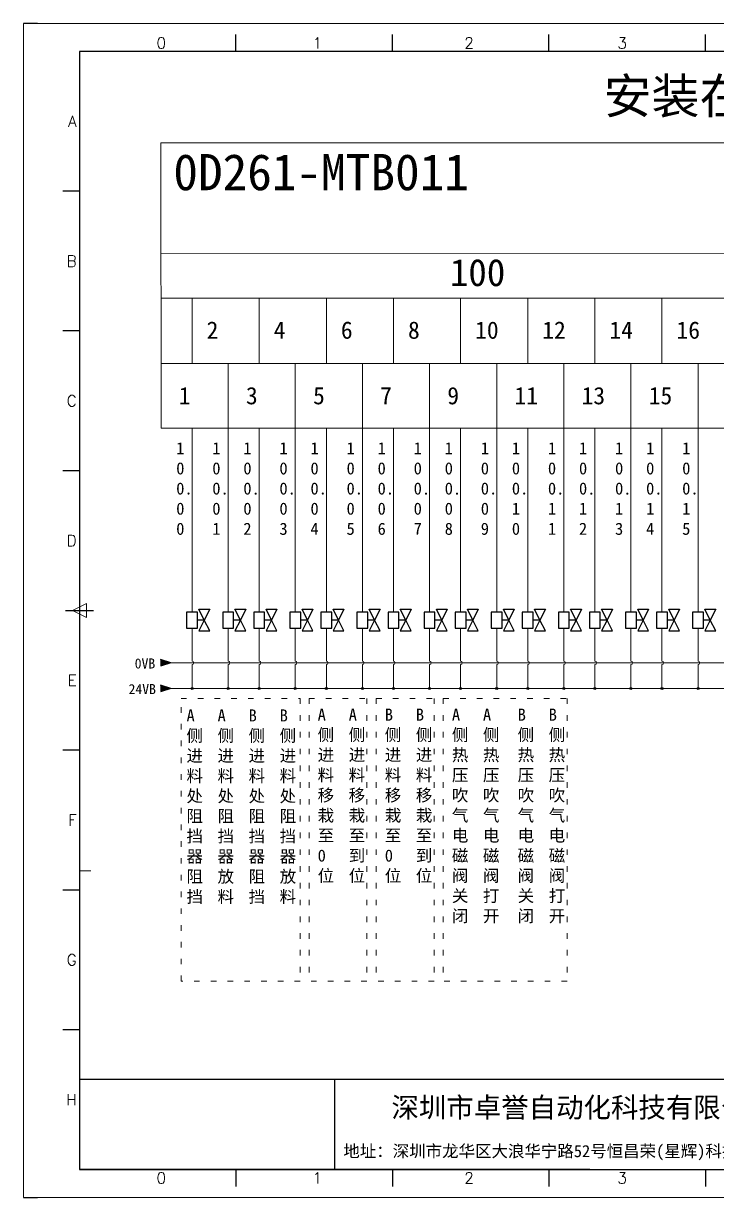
# Model space of a CAD drawing. Extents: x 35123 to 43919, y -4314 to -326.
# Drawn here: x 35597.2 to 35721.2, y -4313.9 to -4103.9 of the extents above; entities that cross this region are included whole.
import ezdxf
from ezdxf.enums import TextEntityAlignment as Align

# ---------------------------------------------------------------- set-up
doc = ezdxf.new("R2010")
doc.units = 0
doc.header["$MEASUREMENT"] = 0
doc.linetypes.add('2', pattern=[15, 1, -2, 1, -2, 1, -2, 1, -2, 1, -2])
for name, color, linetype in [('AE_BOR', 1, 'Continuous'), ('SYMS', 7, 'Continuous'), ('细实线层', 7, 'Continuous')]:
    doc.layers.add(name, color=color, linetype=linetype)
doc.styles.add('WD', font='romans.shx', dxfattribs={"bigfont": 'gbcbig.shx'})

# ---------------------------------------------------------------- blocks, each defined once
blk = doc.blocks.new('gb_a2_a')
for p, q in [((584, 410), (25, 410)), ((25, 410), (25, 10)), ((25, 10), (584, 10))]:
    blk.add_line(p, q)
at = {"lineweight": 9, "ltscale": 0.1}
blk.add_line((25, 116.86), (29, 116.86), dxfattribs=at)
at = {"layer": 'AE_BOR', "lineweight": 30}
for p, q in [((10, 420), (4.93, 420)), ((4.93, 0), (10, 0))]:
    blk.add_line(p, q, dxfattribs=at)
at = {"layer": 'AE_BOR', "color": 1, "lineweight": 15}
for p, q in [((4.93, 420), (598.93, 420)), ((4.93, 0), (4.93, 420)), ((22.5, 210), (27.5, 212.5)), ((27.5, 207.5), (22.5, 210)), ((27.5, 212.5), (27.5, 207.5)), ((598.93, 0), (4.93, 0))]:
    blk.add_line(p, q, dxfattribs=at)
at = {"layer": 'AE_BOR'}
for p, q in [((81, 410), (81, 416)), ((137, 410), (137, 416)), ((193, 410), (193, 416)), ((249, 410), (249, 416)), ((25, 360), (19, 360)), ((25, 310), (19, 310)), ((25, 260), (19, 260)), ((25, 160), (19, 160)), ((25, 110), (19, 110)), ((25, 60), (19, 60)), ((81, 10), (81, 4)), ((137, 10), (137, 4)), ((193, 10), (193, 4)), ((249, 10), (249, 4))]:
    blk.add_line(p, q, dxfattribs=at)
at = {"layer": 'AE_BOR', "color": 2, "lineweight": 30}
blk.add_line((20, 210), (30, 210), dxfattribs=at)
at = {"layer": 'AE_BOR', "style": 'WD'}
for s, p in [('0', (54.27, 411)), ('1', (110.12, 411)), ('2', (164.42, 411)), ('3', (219.22, 411)), ('0', (54.27, 5)), ('1', (110.12, 5)), ('2', (164.42, 5)), ('3', (219.22, 5))]:
    blk.add_text(s, height=4, dxfattribs=at).set_placement(p, align=Align.CENTER)
for s, p in [('A', (24, 385)), ('B', (24, 335)), ('C', (24, 285)), ('D', (24, 235)), ('E', (24, 185)), ('F', (24, 135)), ('G', (24, 85)), ('H', (24, 35))]:
    blk.add_text(s, height=4, dxfattribs=at).set_placement(p, align=Align.MIDDLE_RIGHT)
blk = doc.blocks.new('WDDOT')
blk.add_hatch(color=256).paths.add_polyline_path([(0.5, 0, 1), (-0.5, 0, 1)])
blk.add_circle((0, 0), 0.5)

msp = doc.modelspace()

# ---------------------------------------------------------------- hatches: boundary and pattern name
for points in [[(35623.557, -4218.226), (35621.694, -4218.823), (35621.694, -4217.629)], [(35623.557, -4222.809), (35621.694, -4223.406), (35621.694, -4222.213)]]:
    msp.add_hatch(color=256).paths.add_polyline_path(points)
h = msp.add_hatch(color=256)
edge = h.paths.add_edge_path()
edge.add_arc((35627.374, -4222.818), 0.177, 0, 360)
h = msp.add_hatch(color=256)
edge = h.paths.add_edge_path()
edge.add_arc((35633.831, -4222.818), 0.177, 0, 360)
h = msp.add_hatch(color=256)
edge = h.paths.add_edge_path()
edge.add_arc((35639.388, -4222.818), 0.177, 0, 360)
h = msp.add_hatch(color=256)
edge = h.paths.add_edge_path()
edge.add_arc((35645.844, -4222.818), 0.177, 0, 360)
h = msp.add_hatch(color=256)
edge = h.paths.add_edge_path()
edge.add_arc((35651.401, -4222.818), 0.177, 0, 360)
h = msp.add_hatch(color=256)
edge = h.paths.add_edge_path()
edge.add_arc((35657.857, -4222.818), 0.177, 0, 360)
h = msp.add_hatch(color=256)
edge = h.paths.add_edge_path()
edge.add_arc((35663.414, -4222.818), 0.177, 0, 360)
h = msp.add_hatch(color=256)
edge = h.paths.add_edge_path()
edge.add_arc((35669.871, -4222.818), 0.177, 0, 360)
h = msp.add_hatch(color=256)
edge = h.paths.add_edge_path()
edge.add_arc((35675.427, -4222.818), 0.177, 0, 360)
h = msp.add_hatch(color=256)
edge = h.paths.add_edge_path()
edge.add_arc((35681.884, -4222.818), 0.177, 0, 360)
h = msp.add_hatch(color=256)
edge = h.paths.add_edge_path()
edge.add_arc((35687.44, -4222.818), 0.177, 0, 360)
h = msp.add_hatch(color=256)
edge = h.paths.add_edge_path()
edge.add_arc((35693.897, -4222.818), 0.177, 0, 360)
h = msp.add_hatch(color=256)
edge = h.paths.add_edge_path()
edge.add_arc((35699.454, -4222.818), 0.177, 0, 360)
h = msp.add_hatch(color=256)
edge = h.paths.add_edge_path()
edge.add_arc((35705.91, -4222.818), 0.177, 0, 360)
h = msp.add_hatch(color=256)
edge = h.paths.add_edge_path()
edge.add_arc((35711.467, -4222.818), 0.177, 0, 360)
h = msp.add_hatch(color=256)
edge = h.paths.add_edge_path()
edge.add_arc((35717.923, -4222.818), 0.177, 0, 360)

# ---------------------------------------------------------------- linework, layer by layer
at = {"lineweight": 0}
for p, q in [((35875.58, -4125.222), (35621.807, -4125.204)), ((35621.818, -4176.245), (35621.807, -4125.204)), ((35747.506, -4153.005), (35621.805, -4153.005)), ((35627.374, -4164.686), (35627.374, -4153.005)), ((35639.388, -4164.686), (35639.388, -4153.005)), ((35651.401, -4164.686), (35651.401, -4153.005)), ((35663.414, -4164.686), (35663.414, -4153.005)), ((35675.427, -4164.686), (35675.427, -4153.005)), ((35687.44, -4164.686), (35687.44, -4153.005)), ((35699.454, -4164.686), (35699.454, -4153.005)), ((35711.467, -4164.686), (35711.467, -4153.005)), ((35621.818, -4164.686), (35747.506, -4164.686)), ((35621.818, -4164.686), (35627.374, -4164.686)), ((35633.831, -4176.245), (35633.831, -4164.686)), ((35645.844, -4176.245), (35645.844, -4164.686)), ((35657.857, -4176.245), (35657.857, -4164.686)), ((35669.871, -4176.245), (35669.871, -4164.686)), ((35681.884, -4176.245), (35681.884, -4164.686)), ((35693.897, -4176.245), (35693.897, -4164.686)), ((35705.91, -4176.245), (35705.91, -4164.686)), ((35717.923, -4176.245), (35717.923, -4164.686)), ((35621.818, -4176.245), (35747.506, -4176.245)), ((35627.374, -4176.245), (35627.374, -4209.16)), ((35627.374, -4209.16), (35627.374, -4176.245)), ((35633.831, -4176.245), (35633.831, -4209.16)), ((35633.831, -4176.245), (35633.831, -4209.16)), ((35639.388, -4176.245), (35639.388, -4209.16)), ((35639.388, -4176.245), (35639.388, -4209.16)), ((35645.844, -4176.245), (35645.844, -4209.16)), ((35645.844, -4176.245), (35645.844, -4209.16)), ((35651.401, -4176.245), (35651.401, -4209.16)), ((35651.401, -4176.245), (35651.401, -4209.16)), ((35657.857, -4176.245), (35657.857, -4209.16)), ((35657.857, -4176.245), (35657.857, -4209.16)), ((35663.414, -4176.245), (35663.414, -4209.16)), ((35663.414, -4176.245), (35663.414, -4209.16)), ((35669.871, -4176.245), (35669.871, -4209.16)), ((35669.871, -4176.245), (35669.871, -4209.16)), ((35675.427, -4176.245), (35675.427, -4209.16)), ((35675.427, -4176.245), (35675.427, -4209.16)), ((35681.884, -4176.245), (35681.884, -4209.16)), ((35681.884, -4176.245), (35681.884, -4209.16)), ((35687.44, -4176.245), (35687.44, -4209.16)), ((35687.44, -4176.245), (35687.44, -4209.16)), ((35693.897, -4176.245), (35693.897, -4209.16)), ((35693.897, -4176.245), (35693.897, -4209.16)), ((35699.454, -4176.245), (35699.454, -4209.16)), ((35699.454, -4176.245), (35699.454, -4209.16)), ((35705.91, -4176.245), (35705.91, -4209.16)), ((35705.91, -4176.245), (35705.91, -4209.16)), ((35711.467, -4176.245), (35711.467, -4209.16)), ((35711.467, -4176.245), (35711.467, -4209.16)), ((35717.923, -4176.245), (35717.923, -4209.16)), ((35717.923, -4176.245), (35717.923, -4209.16)), ((35627.374, -4212.004), (35627.374, -4217.924)), ((35633.831, -4212.004), (35633.831, -4217.924)), ((35639.388, -4212.004), (35639.388, -4217.924)), ((35645.844, -4212.004), (35645.844, -4217.924)), ((35651.401, -4212.004), (35651.401, -4217.924)), ((35657.857, -4212.004), (35657.857, -4217.924)), ((35663.414, -4212.004), (35663.414, -4217.924)), ((35669.871, -4212.004), (35669.871, -4217.924)), ((35675.427, -4212.004), (35675.427, -4217.924)), ((35681.884, -4212.004), (35681.884, -4217.924)), ((35687.44, -4212.004), (35687.44, -4217.924)), ((35693.897, -4212.004), (35693.897, -4217.924)), ((35699.454, -4212.004), (35699.454, -4217.924)), ((35705.91, -4212.004), (35705.91, -4217.924)), ((35711.467, -4212.004), (35711.467, -4217.924)), ((35717.923, -4212.004), (35717.923, -4217.924)), ((35623.557, -4218.226), (35879.901, -4218.226)), ((35627.374, -4218.529), (35627.374, -4222.809)), ((35633.831, -4218.529), (35633.831, -4222.809)), ((35639.388, -4218.529), (35639.388, -4222.809)), ((35645.844, -4218.529), (35645.844, -4222.809)), ((35651.401, -4218.529), (35651.401, -4222.809)), ((35657.857, -4218.529), (35657.857, -4222.809)), ((35663.414, -4218.529), (35663.414, -4222.809)), ((35669.871, -4218.529), (35669.871, -4222.809)), ((35675.427, -4218.529), (35675.427, -4222.809)), ((35681.884, -4218.529), (35681.884, -4222.809)), ((35687.44, -4218.529), (35687.44, -4222.809)), ((35693.897, -4218.529), (35693.897, -4222.809)), ((35699.454, -4218.529), (35699.454, -4222.809)), ((35705.91, -4218.529), (35705.91, -4222.809)), ((35711.467, -4218.529), (35711.467, -4222.809)), ((35717.923, -4218.529), (35717.923, -4222.809)), ((35623.557, -4222.809), (35879.901, -4222.809))]:
    msp.add_line(p, q, dxfattribs=at)
for p, q in [((35626.402, -4209.16), (35626.402, -4212.004)), ((35628.346, -4209.16), (35626.402, -4209.16)), ((35628.346, -4212.004), (35628.346, -4209.16)), ((35629.561, -4210.582), (35628.589, -4208.638)), ((35628.589, -4208.638), (35630.533, -4208.638)), ((35630.533, -4208.638), (35629.561, -4210.582)), ((35632.859, -4209.16), (35632.859, -4212.004)), ((35634.803, -4209.16), (35632.859, -4209.16)), ((35634.803, -4212.004), (35634.803, -4209.16)), ((35636.018, -4210.582), (35635.046, -4208.638)), ((35635.046, -4208.638), (35636.99, -4208.638)), ((35636.99, -4208.638), (35636.018, -4210.582)), ((35638.416, -4209.16), (35638.416, -4212.004)), ((35640.36, -4209.16), (35638.416, -4209.16)), ((35640.36, -4212.004), (35640.36, -4209.16)), ((35641.575, -4210.582), (35640.603, -4208.638)), ((35640.603, -4208.638), (35642.547, -4208.638)), ((35642.547, -4208.638), (35641.575, -4210.582)), ((35644.872, -4209.16), (35644.872, -4212.004)), ((35646.816, -4209.16), (35644.872, -4209.16)), ((35646.816, -4212.004), (35646.816, -4209.16)), ((35648.031, -4210.582), (35647.059, -4208.638)), ((35647.059, -4208.638), (35649.003, -4208.638)), ((35649.003, -4208.638), (35648.031, -4210.582)), ((35650.429, -4209.16), (35650.429, -4212.004)), ((35652.373, -4209.16), (35650.429, -4209.16)), ((35652.373, -4212.004), (35652.373, -4209.16)), ((35653.588, -4210.582), (35652.616, -4208.638)), ((35652.616, -4208.638), (35654.56, -4208.638)), ((35654.56, -4208.638), (35653.588, -4210.582)), ((35656.885, -4209.16), (35656.885, -4212.004)), ((35658.829, -4209.16), (35656.885, -4209.16)), ((35658.829, -4212.004), (35658.829, -4209.16)), ((35660.044, -4210.582), (35659.072, -4208.638)), ((35659.072, -4208.638), (35661.016, -4208.638)), ((35661.016, -4208.638), (35660.044, -4210.582)), ((35662.442, -4209.16), (35662.442, -4212.004)), ((35664.386, -4209.16), (35662.442, -4209.16)), ((35664.386, -4212.004), (35664.386, -4209.16)), ((35665.601, -4210.582), (35664.629, -4208.638)), ((35664.629, -4208.638), (35666.573, -4208.638)), ((35666.573, -4208.638), (35665.601, -4210.582)), ((35668.899, -4209.16), (35668.899, -4212.004)), ((35670.843, -4209.16), (35668.899, -4209.16)), ((35670.843, -4212.004), (35670.843, -4209.16)), ((35672.058, -4210.582), (35671.086, -4208.638)), ((35671.086, -4208.638), (35673.03, -4208.638)), ((35673.03, -4208.638), (35672.058, -4210.582)), ((35674.455, -4209.16), (35674.455, -4212.004)), ((35676.399, -4209.16), (35674.455, -4209.16)), ((35676.399, -4212.004), (35676.399, -4209.16)), ((35677.614, -4210.582), (35676.642, -4208.638)), ((35676.642, -4208.638), (35678.586, -4208.638)), ((35678.586, -4208.638), (35677.614, -4210.582)), ((35680.912, -4209.16), (35680.912, -4212.004)), ((35682.856, -4209.16), (35680.912, -4209.16)), ((35682.856, -4212.004), (35682.856, -4209.16)), ((35684.071, -4210.582), (35683.099, -4208.638)), ((35683.099, -4208.638), (35685.043, -4208.638)), ((35685.043, -4208.638), (35684.071, -4210.582)), ((35686.468, -4209.16), (35686.468, -4212.004)), ((35688.412, -4209.16), (35686.468, -4209.16)), ((35688.412, -4212.004), (35688.412, -4209.16)), ((35689.627, -4210.582), (35688.655, -4208.638)), ((35688.655, -4208.638), (35690.599, -4208.638)), ((35690.599, -4208.638), (35689.627, -4210.582)), ((35692.925, -4209.16), (35692.925, -4212.004)), ((35694.869, -4209.16), (35692.925, -4209.16)), ((35694.869, -4212.004), (35694.869, -4209.16)), ((35696.084, -4210.582), (35695.112, -4208.638)), ((35695.112, -4208.638), (35697.056, -4208.638)), ((35697.056, -4208.638), (35696.084, -4210.582)), ((35698.482, -4209.16), (35698.482, -4212.004)), ((35700.426, -4209.16), (35698.482, -4209.16)), ((35700.426, -4212.004), (35700.426, -4209.16)), ((35701.641, -4210.582), (35700.669, -4208.638)), ((35700.669, -4208.638), (35702.613, -4208.638)), ((35702.613, -4208.638), (35701.641, -4210.582)), ((35704.938, -4209.16), (35704.938, -4212.004)), ((35706.882, -4209.16), (35704.938, -4209.16)), ((35706.882, -4212.004), (35706.882, -4209.16)), ((35708.097, -4210.582), (35707.125, -4208.638)), ((35707.125, -4208.638), (35709.069, -4208.638)), ((35709.069, -4208.638), (35708.097, -4210.582)), ((35710.495, -4209.16), (35710.495, -4212.004)), ((35712.439, -4209.16), (35710.495, -4209.16)), ((35712.439, -4212.004), (35712.439, -4209.16)), ((35713.654, -4210.582), (35712.682, -4208.638)), ((35712.682, -4208.638), (35714.626, -4208.638)), ((35714.626, -4208.638), (35713.654, -4210.582)), ((35716.951, -4209.16), (35716.951, -4212.004)), ((35718.895, -4209.16), (35716.951, -4209.16)), ((35718.895, -4212.004), (35718.895, -4209.16)), ((35720.11, -4210.582), (35719.138, -4208.638)), ((35719.138, -4208.638), (35721.082, -4208.638)), ((35721.082, -4208.638), (35720.11, -4210.582)), ((35626.402, -4212.004), (35628.346, -4212.004)), ((35628.832, -4210.582), (35628.346, -4210.582)), ((35629.561, -4210.582), (35628.589, -4212.526)), ((35628.589, -4212.526), (35630.533, -4212.526)), ((35629.561, -4210.582), (35628.832, -4210.582)), ((35630.533, -4212.526), (35629.561, -4210.582)), ((35632.859, -4212.004), (35634.803, -4212.004)), ((35635.289, -4210.582), (35634.803, -4210.582)), ((35636.018, -4210.582), (35635.046, -4212.526)), ((35635.046, -4212.526), (35636.99, -4212.526)), ((35636.018, -4210.582), (35635.289, -4210.582)), ((35636.99, -4212.526), (35636.018, -4210.582)), ((35638.416, -4212.004), (35640.36, -4212.004)), ((35640.846, -4210.582), (35640.36, -4210.582)), ((35641.575, -4210.582), (35640.603, -4212.526)), ((35640.603, -4212.526), (35642.547, -4212.526)), ((35641.575, -4210.582), (35640.846, -4210.582)), ((35642.547, -4212.526), (35641.575, -4210.582)), ((35644.872, -4212.004), (35646.816, -4212.004)), ((35647.302, -4210.582), (35646.816, -4210.582)), ((35648.031, -4210.582), (35647.059, -4212.526)), ((35647.059, -4212.526), (35649.003, -4212.526)), ((35648.031, -4210.582), (35647.302, -4210.582)), ((35649.003, -4212.526), (35648.031, -4210.582)), ((35650.429, -4212.004), (35652.373, -4212.004)), ((35652.859, -4210.582), (35652.373, -4210.582)), ((35653.588, -4210.582), (35652.616, -4212.526)), ((35652.616, -4212.526), (35654.56, -4212.526)), ((35653.588, -4210.582), (35652.859, -4210.582)), ((35654.56, -4212.526), (35653.588, -4210.582)), ((35656.885, -4212.004), (35658.829, -4212.004)), ((35659.315, -4210.582), (35658.829, -4210.582)), ((35660.044, -4210.582), (35659.072, -4212.526)), ((35659.072, -4212.526), (35661.016, -4212.526)), ((35660.044, -4210.582), (35659.315, -4210.582)), ((35661.016, -4212.526), (35660.044, -4210.582)), ((35662.442, -4212.004), (35664.386, -4212.004)), ((35664.872, -4210.582), (35664.386, -4210.582)), ((35665.601, -4210.582), (35664.629, -4212.526)), ((35664.629, -4212.526), (35666.573, -4212.526)), ((35665.601, -4210.582), (35664.872, -4210.582)), ((35666.573, -4212.526), (35665.601, -4210.582)), ((35668.899, -4212.004), (35670.843, -4212.004)), ((35671.329, -4210.582), (35670.843, -4210.582)), ((35672.058, -4210.582), (35671.086, -4212.526)), ((35671.086, -4212.526), (35673.03, -4212.526)), ((35672.058, -4210.582), (35671.329, -4210.582)), ((35673.03, -4212.526), (35672.058, -4210.582)), ((35674.455, -4212.004), (35676.399, -4212.004)), ((35676.885, -4210.582), (35676.399, -4210.582)), ((35677.614, -4210.582), (35676.642, -4212.526)), ((35676.642, -4212.526), (35678.586, -4212.526)), ((35677.614, -4210.582), (35676.885, -4210.582)), ((35678.586, -4212.526), (35677.614, -4210.582)), ((35680.912, -4212.004), (35682.856, -4212.004)), ((35683.342, -4210.582), (35682.856, -4210.582)), ((35684.071, -4210.582), (35683.099, -4212.526)), ((35683.099, -4212.526), (35685.043, -4212.526)), ((35684.071, -4210.582), (35683.342, -4210.582)), ((35685.043, -4212.526), (35684.071, -4210.582)), ((35686.468, -4212.004), (35688.412, -4212.004)), ((35688.898, -4210.582), (35688.412, -4210.582)), ((35689.627, -4210.582), (35688.655, -4212.526)), ((35688.655, -4212.526), (35690.599, -4212.526)), ((35689.627, -4210.582), (35688.898, -4210.582)), ((35690.599, -4212.526), (35689.627, -4210.582)), ((35692.925, -4212.004), (35694.869, -4212.004)), ((35695.355, -4210.582), (35694.869, -4210.582)), ((35696.084, -4210.582), (35695.112, -4212.526)), ((35695.112, -4212.526), (35697.056, -4212.526)), ((35696.084, -4210.582), (35695.355, -4210.582)), ((35697.056, -4212.526), (35696.084, -4210.582)), ((35698.482, -4212.004), (35700.426, -4212.004)), ((35700.912, -4210.582), (35700.426, -4210.582)), ((35701.641, -4210.582), (35700.669, -4212.526)), ((35700.669, -4212.526), (35702.613, -4212.526)), ((35701.641, -4210.582), (35700.912, -4210.582)), ((35702.613, -4212.526), (35701.641, -4210.582)), ((35704.938, -4212.004), (35706.882, -4212.004)), ((35707.368, -4210.582), (35706.882, -4210.582)), ((35708.097, -4210.582), (35707.125, -4212.526)), ((35707.125, -4212.526), (35709.069, -4212.526)), ((35708.097, -4210.582), (35707.368, -4210.582)), ((35709.069, -4212.526), (35708.097, -4210.582)), ((35710.495, -4212.004), (35712.439, -4212.004)), ((35712.925, -4210.582), (35712.439, -4210.582)), ((35713.654, -4210.582), (35712.682, -4212.526)), ((35712.682, -4212.526), (35714.626, -4212.526)), ((35713.654, -4210.582), (35712.925, -4210.582)), ((35714.626, -4212.526), (35713.654, -4210.582)), ((35716.951, -4212.004), (35718.895, -4212.004)), ((35719.381, -4210.582), (35718.895, -4210.582)), ((35720.11, -4210.582), (35719.138, -4212.526)), ((35719.138, -4212.526), (35721.082, -4212.526)), ((35720.11, -4210.582), (35719.381, -4210.582)), ((35721.082, -4212.526), (35720.11, -4210.582)), ((35623.557, -4218.226), (35621.694, -4217.629)), ((35623.557, -4218.226), (35621.694, -4218.823)), ((35623.557, -4222.809), (35621.694, -4222.213)), ((35623.557, -4222.809), (35621.694, -4223.406)), ((35652.885, -4292.785), (35652.885, -4308.87))]:
    msp.add_line(p, q)
at = {"linetype": '2', "lineweight": 0}
for p, q in [((35625.395, -4224.593), (35646.726, -4224.593)), ((35625.395, -4275.151), (35625.395, -4224.593)), ((35646.726, -4224.593), (35646.726, -4275.151)), ((35648.309, -4224.593), (35648.309, -4275.151)), ((35648.309, -4224.601), (35658.661, -4224.601)), ((35658.661, -4224.593), (35658.661, -4275.151)), ((35660.322, -4224.593), (35660.322, -4275.151)), ((35660.322, -4224.601), (35670.674, -4224.601)), ((35670.674, -4224.593), (35670.674, -4275.151)), ((35672.336, -4224.593), (35672.336, -4275.151)), ((35672.336, -4224.601), (35694.482, -4224.601)), ((35694.482, -4224.593), (35694.482, -4275.151)), ((35646.726, -4275.151), (35625.395, -4275.151)), ((35658.661, -4275.151), (35648.309, -4275.151)), ((35670.674, -4275.151), (35660.322, -4275.151)), ((35694.482, -4275.142), (35672.336, -4275.151))]:
    msp.add_line(p, q, dxfattribs=at)
at = {"ltscale": 2}
for p, q in [((35727.999, -4292.785), (35607.232, -4292.785)), ((35698.537, -4308.87), (35607.232, -4308.87))]:
    msp.add_line(p, q, dxfattribs=at)
at = {"lineweight": 9, "ltscale": 0.1}
msp.add_line((35698.537, -4308.87), (35727.999, -4308.87), dxfattribs=at)
for centre in [(35627.374, -4222.818), (35633.831, -4222.818), (35639.388, -4222.818), (35645.844, -4222.818), (35651.401, -4222.818), (35657.857, -4222.818), (35663.414, -4222.818), (35669.871, -4222.818), (35675.427, -4222.818), (35681.884, -4222.818), (35687.44, -4222.818), (35693.897, -4222.818), (35699.454, -4222.818), (35705.91, -4222.818), (35711.467, -4222.818), (35717.923, -4222.818)]:
    msp.add_circle(centre, 0.177)
at = {"lineweight": 0}
for centre in [(35627.374, -4218.226), (35633.831, -4218.226), (35639.388, -4218.226), (35645.844, -4218.226), (35651.401, -4218.226), (35657.857, -4218.226), (35663.414, -4218.226), (35669.871, -4218.226), (35675.427, -4218.226), (35681.884, -4218.226), (35687.44, -4218.226), (35693.897, -4218.226), (35699.454, -4218.226), (35705.91, -4218.226), (35711.467, -4218.226), (35717.923, -4218.226)]:
    msp.add_arc(centre, 0.302, 270, 90, dxfattribs=at)
at = {"layer": '细实线层', "lineweight": 0}
msp.add_line((35736.751, -4144.967), (35621.811, -4144.991), dxfattribs=at)

# ---------------------------------------------------------------- block references
at = {"xscale": 0.5, "yscale": 0.5, "zscale": 0.5}
msp.add_blockref('gb_a2_a', (35594.732, -4313.87), dxfattribs=at)
msp.add_blockref('gb_a2_a', (35594.732, -4313.87), dxfattribs=at)
at = {"layer": 'SYMS', "lineweight": -3, "xscale": 0.2249999999999091, "yscale": 0.2250000000000227, "zscale": 0.225}
for p in [(35627.374, -4222.818), (35627.374, -4222.818), (35633.831, -4222.818), (35633.831, -4222.818), (35639.388, -4222.818), (35639.388, -4222.818), (35645.844, -4222.818), (35645.844, -4222.818), (35651.401, -4222.818), (35651.401, -4222.818), (35657.857, -4222.818), (35657.857, -4222.818), (35663.414, -4222.818), (35663.414, -4222.818), (35669.871, -4222.818), (35669.871, -4222.818), (35675.427, -4222.818), (35675.427, -4222.818), (35681.884, -4222.818), (35681.884, -4222.818), (35687.44, -4222.818), (35687.44, -4222.818), (35693.897, -4222.818), (35693.897, -4222.818), (35699.454, -4222.818), (35699.454, -4222.818), (35705.91, -4222.818), (35705.91, -4222.818), (35711.467, -4222.818), (35711.467, -4222.818), (35717.923, -4222.818), (35717.923, -4222.818)]:
    msp.add_blockref('WDDOT', p, dxfattribs=at)

# ---------------------------------------------------------------- texts
at = {"lineweight": 0, "attachment_point": 1}
for s, insert, char_height, width in [('{\\fSimSun|b0|i0|c134|p2;安装在B侧热压区下（6位电磁阀）}', (35701.007, -4113.694), 6.3, 169.66201), ('{\\fSimSun|b0|i0|c134|p2;0D261-MTB011}', (35624.021, -4127.216), 6.48, 79.50995), ('{\\fSimSun|b0|i0|c134|p2;100}', (35673.507, -4145.982), 4.86, 21.99547), ('{\\fSimSun|b0|i0|c134|p2;2}', (35629.975, -4157.168), 3.09582, 6.79376), ('{\\fSimSun|b0|i0|c134|p2;4}', (35641.989, -4157.168), 3.09582, 6.79376), ('{\\fSimSun|b0|i0|c134|p2;6}', (35654.002, -4157.168), 3.09582, 6.79376), ('{\\fSimSun|b0|i0|c134|p2;8}', (35666.015, -4157.168), 3.09582, 6.79376), ('{\\fSimSun|b0|i0|c134|p2;10}', (35678.028, -4157.168), 3.09582, 6.79376), ('{\\fSimSun|b0|i0|c134|p2;12}', (35690.041, -4157.168), 3.09582, 6.79376), ('{\\fSimSun|b0|i0|c134|p2;14}', (35702.055, -4157.168), 3.09582, 6.79376), ('{\\fSimSun|b0|i0|c134|p2;16}', (35714.068, -4157.168), 3.09582, 6.79376), ('{\\fSimSun|b0|i0|c134|p2;1}', (35625, -4168.893), 3.09582, 6.79376), ('{\\fSimSun|b0|i0|c134|p2;3}', (35637.013, -4168.893), 3.09582, 6.79376), ('{\\fSimSun|b0|i0|c134|p2;5}', (35649.026, -4168.893), 3.09582, 6.79376), ('{\\fSimSun|b0|i0|c134|p2;7}', (35661.039, -4168.893), 3.09582, 6.79376), ('{\\fSimSun|b0|i0|c134|p2;9}', (35673.053, -4168.893), 3.09582, 6.79376), ('{\\fSimSun|b0|i0|c134|p2;11}', (35685.066, -4168.893), 3.09582, 6.79376), ('{\\fSimSun|b0|i0|c134|p2;13}', (35697.079, -4168.893), 3.09582, 6.79376), ('{\\fSimSun|b0|i0|c134|p2;15}', (35709.092, -4168.893), 3.09582, 6.79376), ('{\\f@SimHei|b0|i0|c134|p49;1\\P0\\P0.\\P0\\P0}', (35624.534, -4178.767), 2.16, 3.85255), ('{\\f@SimHei|b0|i0|c134|p49;1\\P0\\P0.\\P0\\P1}', (35630.991, -4178.767), 2.16, 3.85255), ('{\\f@SimHei|b0|i0|c134|p49;1\\P0\\P0.\\P0\\P2}', (35636.548, -4178.767), 2.16, 3.85255), ('{\\f@SimHei|b0|i0|c134|p49;1\\P0\\P0.\\P0\\P3}', (35643.004, -4178.767), 2.16, 3.85255), ('{\\f@SimHei|b0|i0|c134|p49;1\\P0\\P0.\\P0\\P4}', (35648.561, -4178.767), 2.16, 3.85255), ('{\\f@SimHei|b0|i0|c134|p49;1\\P0\\P0.\\P0\\P5}', (35655.017, -4178.767), 2.16, 3.85255), ('{\\f@SimHei|b0|i0|c134|p49;1\\P0\\P0.\\P0\\P6}', (35660.574, -4178.767), 2.16, 3.85255), ('{\\f@SimHei|b0|i0|c134|p49;1\\P0\\P0.\\P0\\P7}', (35667.031, -4178.767), 2.16, 3.85255), ('{\\f@SimHei|b0|i0|c134|p49;1\\P0\\P0.\\P0\\P8}', (35672.587, -4178.767), 2.16, 3.85255), ('{\\f@SimHei|b0|i0|c134|p49;1\\P0\\P0.\\P0\\P9}', (35679.044, -4178.767), 2.16, 3.85255), ('{\\f@SimHei|b0|i0|c134|p49;1\\P0\\P0.\\P1\\P0}', (35684.6, -4178.767), 2.16, 3.85255), ('{\\f@SimHei|b0|i0|c134|p49;1\\P0\\P0.\\P1\\P1}', (35691.057, -4178.767), 2.16, 3.85255), ('{\\f@SimHei|b0|i0|c134|p49;1\\P0\\P0.\\P1\\P2}', (35696.614, -4178.767), 2.16, 3.85255), ('{\\f@SimHei|b0|i0|c134|p49;1\\P0\\P0.\\P1\\P3}', (35703.07, -4178.767), 2.16, 3.85255), ('{\\f@SimHei|b0|i0|c134|p49;1\\P0\\P0.\\P1\\P4}', (35708.627, -4178.767), 2.16, 3.85255), ('{\\f@SimHei|b0|i0|c134|p49;1\\P0\\P0.\\P1\\P5}', (35715.083, -4178.767), 2.16, 3.85255), ('{\\fSimSun|b0|i0|c134|p2;A侧进料处阻挡器阻挡}', (35626.379, -4226.564), 2.16, 3.85255), ('{\\fSimSun|b0|i0|c134|p2;A侧进料处阻挡器放料}', (35631.936, -4226.564), 2.16, 3.85255), ('{\\fSimSun|b0|i0|c134|p2;B侧进料处阻挡器阻挡}', (35637.492, -4226.564), 2.16, 3.85255), ('{\\fSimSun|b0|i0|c134|p2;B侧进料处阻挡器放料}', (35643.049, -4226.564), 2.16, 3.85255), ('{\\fSimSun|b0|i0|c134|p2;A侧进料移栽至0位}', (35649.847, -4226.421), 2.16, 3.85255), ('{\\fSimSun|b0|i0|c134|p2;A侧进料移栽至到位}', (35655.404, -4226.421), 2.16, 3.85255), ('{\\fSimSun|b0|i0|c134|p2;B侧进料移栽至0位}', (35661.861, -4226.421), 2.16, 3.85255), ('{\\fSimSun|b0|i0|c134|p2;B侧进料移栽至到位}', (35667.417, -4226.421), 2.16, 3.85255), ('{\\fSimSun|b0|i0|c134|p2;A侧热压吹气电磁阀关闭}', (35673.874, -4226.421), 2.16, 3.85255), ('{\\fSimSun|b0|i0|c134|p2;A侧热压吹气电磁阀打开}', (35679.43, -4226.421), 2.16, 3.85255), ('{\\fSimSun|b0|i0|c134|p2;B侧热压吹气电磁阀关闭}', (35685.642, -4226.421), 2.16, 3.85255), ('{\\fSimSun|b0|i0|c134|p2;B侧热压吹气电磁阀打开}', (35691.198, -4226.421), 2.16, 3.85255)]:
    msp.add_mtext(s, dxfattribs=dict(at, insert=insert, char_height=char_height, width=width))
for s, insert, char_height, width, attachment_point in [('{\\fSimSun|b0|i0|c134|p2;0\\fSimSun|b0|i0|c0|p2;V\\fSimSun|b0|i0|c134|p2;B}', (35617.104, -4217.444), 1.8, 4.14086, 1), ('{\\fSimSun|b0|i0|c134|p2;24\\fSimSun|b0|i0|c0|p2;V\\fSimSun|b0|i0|c134|p2;B}', (35616.007, -4222.028), 1.8, 4.14086, 1), ('{\\fSimSun|b0|i0|c134|p2;深圳市卓誉自动化科技有限公司}', (35663.053, -4299.958), 3.6, 80.67766, 7), ('{\\fSimSun|b0|i0|c134|p2;地址：深圳市龙华区大浪华宁路52号恒昌荣(星辉)科技园B栋1/3楼}', (35654.44, -4307.218), 2.16, 89.25675, 7)]:
    msp.add_mtext(s, dxfattribs=dict(insert=insert, char_height=char_height, width=width, attachment_point=attachment_point))

doc.saveas('drawing.dxf')
